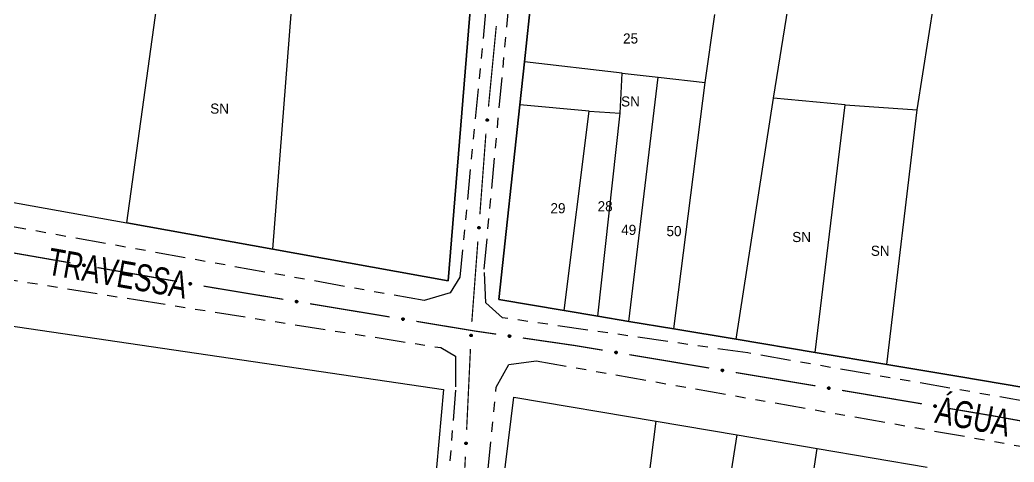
# Model space of a CAD drawing. Extents: x 209193 to 212081, y 4877574 to 4880493.
# Drawn here: x 210953.8 to 211101.3, y 4878915 to 4878980.5 of the extents above; entities that cross this region are included whole.
import ezdxf
from ezdxf.enums import TextEntityAlignment as Align

# ---------------------------------------------------------------- set-up
doc = ezdxf.new("R2010")
doc.units = 0
doc.header["$LTSCALE"] = 1.5
doc.header["$MEASUREMENT"] = 0
doc.linetypes.add('TRACO_25', pattern=[8, 3, -1, 1, -1, 1, -1])
for name, color, linetype in [('CD_MALHA_LOTES', 7, 'CONTINUOUS'), ('RU-QUADRA', 210, 'CONTINUOUS'), ('SV-EIXO-RUA-N-PAV', 6, 'CONTINUOUS'), ('SV-RUA-NAO-PAV', 7, 'CONTINUOUS'), ('SV-TXT-RUA-N-PAV', 7, 'CONTINUOUS'), ('Th_NmrPort', 1, 'CONTINUOUS')]:
    doc.layers.add(name, color=color, linetype=linetype)
doc.styles.add('ARIAL', font='ARIAL.SHX')

msp = doc.modelspace()

# ---------------------------------------------------------------- linework, layer by layer
at = {"layer": 'CD_MALHA_LOTES', "linetype": 'Continuous', "flags": 128}
for points in [[(211026.28061, 4879051.783114), (211017.307454, 4878941.861954)], [(211065.585681, 4878968.90661), (211077.895537, 4879045.246859)], [(211086.918887, 4878967.20396), (211098.672857, 4879041.900069)], [(210969.664203, 4878950.422549), (210976.36743, 4878999.065823)], [(210991.3127, 4878946.532722), (210995.154975, 4878995.981301)], [(211028.628155, 4878974.315029), (211029.685996, 4878984.135041)], [(211055.469936, 4878971.210196), (211056.872118, 4878981.325941)], [(211027.933113, 4878967.904398), (211028.628155, 4878974.315029)], [(211043.15076, 4878972.612378), (211028.628155, 4878974.315029)], [(211042.850293, 4878966.70318), (211043.15076, 4878972.612378)], [(211043.15076, 4878972.612378), (211048.459023, 4878972.011443)], [(211044.132425, 4878935.836162), (211048.459023, 4878972.011443)], [(211048.459023, 4878972.011443), (211055.469936, 4878971.210196)], [(211050.823573, 4878934.719021), (211055.469936, 4878971.210196)], [(211060.064593, 4878933.176159), (211065.585681, 4878968.90661)], [(211076.202206, 4878967.905051), (211065.585681, 4878968.90661)], [(211024.822231, 4878939.060153), (211027.933113, 4878967.904398)], [(211038.243121, 4878967.003648), (211027.933113, 4878967.904398)], [(211071.791646, 4878931.225828), (211076.202206, 4878967.905051)], [(211076.202206, 4878967.905051), (211086.918887, 4878967.20396)], [(211082.39559, 4878929.447821), (211086.918887, 4878967.20396)], [(211034.517914, 4878937.441381), (211038.243121, 4878967.003648)], [(211038.243121, 4878967.003648), (211042.850293, 4878966.70318)], [(211039.536317, 4878936.603519), (211042.850293, 4878966.70318)], [(210937.080041, 4878956.277309), (210969.664203, 4878950.422549)], [(210848.472182, 4878950.441155), (211016.609295, 4878925.762966)], [(210991.3127, 4878946.532722), (210969.664203, 4878950.422549)], [(211017.307454, 4878941.861954), (210991.3127, 4878946.532722)], [(211034.517914, 4878937.441381), (211024.822231, 4878939.060153)], [(211039.536317, 4878936.603519), (211034.517914, 4878937.441381)], [(211044.132425, 4878935.836162), (211039.536317, 4878936.603519)], [(211050.823573, 4878934.719021), (211044.132425, 4878935.836162)], [(211060.064593, 4878933.176159), (211050.823573, 4878934.719021)], [(211071.791646, 4878931.225828), (211060.064593, 4878933.176159)], [(211082.39559, 4878929.447821), (211071.791646, 4878931.225828)], [(211093.081939, 4878927.66365), (211082.39559, 4878929.447821)], [(211102.712718, 4878926.055715), (211093.081939, 4878927.66365)], [(211016.609295, 4878925.762966), (211008.307867, 4878833.261334)], [(211023.369881, 4878894.509162), (211027.055909, 4878924.611728)], [(211027.055909, 4878924.611728), (211048.179025, 4878921.04114)], [(211044.322479, 4878890.730157), (211048.179025, 4878921.04114)], [(211048.179025, 4878921.04114), (211060.219427, 4878919.005867)], [(211055.399146, 4878888.612559), (211060.219427, 4878919.005867)], [(211060.219427, 4878919.005867), (211072.047922, 4878917.006414)], [(211064.684, 4878868.088146), (211072.047922, 4878917.006414)], [(211072.047922, 4878917.006414), (211088.366486, 4878914.247973)]]:
    msp.add_lwpolyline(points, dxfattribs=at)
at = {"layer": 'RU-QUADRA', "linetype": 'Continuous', "flags": 128}
for points in [[(210993.192094, 4879059.245236), (210904.203617, 4879075.201916), (210901.497656, 4879059.248259), (210884.392581, 4878965.696899), (210892.84291, 4878964.225888), (210927.008109, 4878958.087045), (210937.080041, 4878956.277309), (210969.664203, 4878950.422549), (210991.3127, 4878946.532722), (211017.307454, 4878941.861954), (211026.28061, 4879051.783114), (211011.536321, 4879055.108246), (211000.26095, 4879057.651067)], [(210842.575775, 4878867.060007), (210831.60603, 4878868.838885), (210813.817255, 4878883.662864), (210832.791948, 4878952.742609), (210848.472182, 4878950.441155), (211016.609295, 4878925.762966), (211008.307867, 4878833.261334)]]:
    msp.add_lwpolyline(points, close=True, dxfattribs=at)
for points in [[(211129.785115, 4879036.888538), (211098.672857, 4879041.900069), (211077.895537, 4879045.246859), (211065.995359, 4879047.163728), (211057.266289, 4879048.569798), (211048.682017, 4879049.952543), (211036.991173, 4879051.835693), (211033.777445, 4879022.052509), (211031.974966, 4879005.348053), (211031.057703, 4878996.847321), (211029.685996, 4878984.135041), (211028.626397, 4878974.315218), (211027.933113, 4878967.904398), (211024.822231, 4878939.060153), (211034.517914, 4878937.441381), (211039.536317, 4878936.603519), (211044.132425, 4878935.836162), (211050.823573, 4878934.719021), (211060.064593, 4878933.176159), (211071.791646, 4878931.225828), (211082.39559, 4878929.447821), (211093.081939, 4878927.66365), (211102.712718, 4878926.055715)], [(211023.369881, 4878894.509162), (211027.055909, 4878924.611728), (211048.179025, 4878921.04114), (211060.219427, 4878919.005867), (211072.047922, 4878917.006414), (211088.366486, 4878914.247973)]]:
    msp.add_lwpolyline(points, dxfattribs=at)
at = {"layer": 'SV-EIXO-RUA-N-PAV', "const_width": 0.18}
for points in [[(211024.460183, 4878979.594161), (211023.303582, 4878967.65003)], [(211022.923029, 4878963.668225), (211022.026474, 4878951.701764)], [(210949.498815, 4878946.553807), (210961.321243, 4878944.497063)], [(211021.727622, 4878947.712944), (211020.831067, 4878935.746483)], [(210965.262052, 4878943.811482), (210977.08448, 4878941.754739)], [(210981.025289, 4878941.069157), (210982.010492, 4878940.897762)], [(210982.010492, 4878940.897762), (210982.4, 4878940.83)], [(210982.4, 4878940.83), (210992.862735, 4878939.100954)], [(210996.809209, 4878938.44877), (211008.64863, 4878936.492217)], [(211012.595104, 4878935.840032), (211020.488052, 4878934.535663)], [(211020.488052, 4878934.535663), (211021.43, 4878934.38)], [(211021.43, 4878934.38), (211024.443932, 4878933.944202)], [(211028.402761, 4878933.371776), (211035.330712, 4878932.370031)], [(211020.627013, 4878931.751876), (211020.061382, 4878919.765214)], [(211035.330712, 4878932.370031), (211036.23, 4878932.24)], [(211036.23, 4878932.24), (211040.265163, 4878931.564214)], [(211044.210221, 4878930.903518), (211056.045394, 4878928.921431)], [(211059.990452, 4878928.260735), (211068.866832, 4878926.77417)], [(211068.866832, 4878926.77417), (211069.25, 4878926.71)], [(211069.25, 4878926.71), (211071.825144, 4878926.275784)], [(211075.769465, 4878925.610701), (211087.602426, 4878923.61545)], [(211091.546747, 4878922.950366), (211097.463227, 4878921.952741)], [(211097.463227, 4878921.952741), (211098.12151, 4878921.841743)], [(211098.12151, 4878921.841743), (211103.369107, 4878920.894389)], [(211019.872838, 4878915.76966), (211019.495751, 4878907.778552)]]:
    msp.add_lwpolyline(points, dxfattribs=at)
at = {"layer": 'SV-EIXO-RUA-N-PAV'}
for points in [[(211023.234232, 4878965.791743), (211023.265853, 4878965.754432), (211023.2854, 4878965.715898), (211023.292453, 4878965.679067), (211023.290199, 4878965.644895), (211023.283955, 4878965.610195), (211023.269942, 4878965.5766), (211023.246129, 4878965.542757), (211023.208923, 4878965.510774), (211023.168134, 4878965.493345), (211023.132394, 4878965.484498), (211023.096627, 4878965.484797), (211023.063019, 4878965.491427), (211023.028603, 4878965.507137), (211022.994543, 4878965.531604), (211022.963288, 4878965.569794), (211022.944384, 4878965.607703), (211022.938498, 4878965.643507), (211022.939026, 4878965.679463), (211022.945824, 4878965.714813), (211022.95977, 4878965.747712), (211022.984466, 4878965.781961), (211023.022569, 4878965.81231), (211023.060163, 4878965.831596), (211023.095875, 4878965.837984), (211023.131262, 4878965.836667), (211023.166142, 4878965.830828), (211023.2005, 4878965.818147), (211023.234232, 4878965.791743)], [(211021.997556, 4878949.842409), (211022.029981, 4878949.805794), (211022.050361, 4878949.767695), (211022.058213, 4878949.731025), (211022.056703, 4878949.696813), (211022.051216, 4878949.661985), (211022.037936, 4878949.628093), (211022.014865, 4878949.59374), (211021.978364, 4878949.560956), (211021.937963, 4878949.542643), (211021.902425, 4878949.533021), (211021.866659, 4878949.532542), (211021.832915, 4878949.53844), (211021.798166, 4878949.553398), (211021.763581, 4878949.577118), (211021.731503, 4878949.614619), (211021.711779, 4878949.652108), (211021.705115, 4878949.687775), (211021.704861, 4878949.723735), (211021.710889, 4878949.759224), (211021.724117, 4878949.792418), (211021.748062, 4878949.827196), (211021.785495, 4878949.858367), (211021.822661, 4878949.878466), (211021.858225, 4878949.885629), (211021.893633, 4878949.885082), (211021.928632, 4878949.880003), (211021.963257, 4878949.868073), (211021.997556, 4878949.842409)], [(210963.16896, 4878944.28735), (210963.208557, 4878944.316059), (210963.248458, 4878944.332635), (210963.285717, 4878944.336882), (210963.319621, 4878944.332049), (210963.353749, 4878944.323199), (210963.386188, 4878944.306685), (210963.418133, 4878944.28038), (210963.44721, 4878944.240862), (210963.461504, 4878944.198871), (210963.467622, 4878944.162565), (210963.464619, 4878944.126922), (210963.455465, 4878944.093912), (210963.437197, 4878944.060783), (210963.410224, 4878944.028671), (210963.369779, 4878944.000395), (210963.330549, 4878943.984412), (210963.294402, 4878943.981251), (210963.258589, 4878943.984497), (210963.223855, 4878943.99395), (210963.192105, 4878944.010345), (210963.159822, 4878944.03756), (210963.132442, 4878944.077849), (210963.116055, 4878944.116794), (210963.112387, 4878944.152887), (210963.116377, 4878944.188074), (210963.124837, 4878944.222412), (210963.14008, 4878944.255712), (210963.16896, 4878944.28735)], [(210978.932198, 4878941.545026), (210978.971794, 4878941.573734), (210979.011696, 4878941.59031), (210979.048955, 4878941.594557), (210979.082858, 4878941.589725), (210979.116986, 4878941.580874), (210979.149426, 4878941.56436), (210979.18137, 4878941.538056), (210979.210447, 4878941.498537), (210979.224742, 4878941.456546), (210979.230859, 4878941.42024), (210979.227856, 4878941.384597), (210979.218703, 4878941.351588), (210979.200434, 4878941.318459), (210979.173461, 4878941.286346), (210979.133016, 4878941.25807), (210979.093787, 4878941.242087), (210979.05764, 4878941.238926), (210979.021826, 4878941.242172), (210978.987093, 4878941.251625), (210978.955343, 4878941.26802), (210978.92306, 4878941.295236), (210978.89568, 4878941.335525), (210978.879292, 4878941.37447), (210978.875624, 4878941.410562), (210978.879614, 4878941.445749), (210978.888075, 4878941.480087), (210978.903318, 4878941.513387), (210978.932198, 4878941.545026)], [(210994.712162, 4878938.906896), (210994.751514, 4878938.935939), (210994.791274, 4878938.952852), (210994.828496, 4878938.957415), (210994.862439, 4878938.952869), (210994.896641, 4878938.944308), (210994.929219, 4878938.928069), (210994.961385, 4878938.902036), (210994.990795, 4878938.862766), (210995.005445, 4878938.820897), (210995.01187, 4878938.784644), (210995.009169, 4878938.748977), (210995.000295, 4878938.715891), (210994.982308, 4878938.682609), (210994.955608, 4878938.650269), (210994.915404, 4878938.621652), (210994.876311, 4878938.605337), (210994.840192, 4878938.60187), (210994.804352, 4878938.604813), (210994.76954, 4878938.613971), (210994.737652, 4878938.630096), (210994.70514, 4878938.657038), (210994.67742, 4878938.697093), (210994.660703, 4878938.735898), (210994.656729, 4878938.771959), (210994.660421, 4878938.807178), (210994.668591, 4878938.841587), (210994.683551, 4878938.875015), (210994.712162, 4878938.906896)], [(211010.498057, 4878936.298159), (211010.537409, 4878936.327201), (211010.577169, 4878936.344115), (211010.614391, 4878936.348677), (211010.648334, 4878936.344132), (211010.682536, 4878936.335571), (211010.715114, 4878936.319332), (211010.74728, 4878936.293299), (211010.776691, 4878936.254028), (211010.79134, 4878936.212159), (211010.797765, 4878936.175906), (211010.795064, 4878936.14024), (211010.78619, 4878936.107154), (211010.768203, 4878936.073871), (211010.741503, 4878936.041532), (211010.701299, 4878936.012914), (211010.662206, 4878935.996599), (211010.626087, 4878935.993132), (211010.590248, 4878935.996075), (211010.555435, 4878936.005234), (211010.523547, 4878936.021358), (211010.491035, 4878936.0483), (211010.463315, 4878936.088356), (211010.446598, 4878936.127161), (211010.442625, 4878936.163221), (211010.446316, 4878936.19844), (211010.454486, 4878936.232849), (211010.469446, 4878936.266277), (211010.498057, 4878936.298159)], [(211020.838015, 4878933.887985), (211020.871439, 4878933.85228), (211020.892865, 4878933.814758), (211020.901727, 4878933.77832), (211020.901162, 4878933.744078), (211020.896639, 4878933.709113), (211020.884301, 4878933.674866), (211020.862188, 4878933.63989), (211020.826606, 4878933.606109), (211020.786726, 4878933.586688), (211020.751468, 4878933.576088), (211020.715729, 4878933.574621), (211020.681835, 4878933.579584), (211020.646685, 4878933.593576), (211020.611459, 4878933.616332), (211020.578357, 4878933.652933), (211020.557605, 4878933.689862), (211020.549958, 4878933.725332), (211020.548711, 4878933.761271), (211020.553757, 4878933.796912), (211020.566062, 4878933.83046), (211020.589037, 4878933.865886), (211020.625595, 4878933.898079), (211020.662191, 4878933.919197), (211020.697544, 4878933.92734), (211020.732954, 4878933.927771), (211020.768079, 4878933.923661), (211020.803021, 4878933.912692), (211020.838015, 4878933.887985)], [(211026.296898, 4878933.787498), (211026.335656, 4878933.817328), (211026.375066, 4878933.835041), (211026.412189, 4878933.840353), (211026.446217, 4878933.836494), (211026.480584, 4878933.828625), (211026.513483, 4878933.813046), (211026.546168, 4878933.787668), (211026.576365, 4878933.748998), (211026.591856, 4878933.707433), (211026.599012, 4878933.671318), (211026.59703, 4878933.635604), (211026.588826, 4878933.602345), (211026.571514, 4878933.568707), (211026.545472, 4878933.535835), (211026.505854, 4878933.506412), (211026.467098, 4878933.489312), (211026.431056, 4878933.485117), (211026.395164, 4878933.487336), (211026.360174, 4878933.49579), (211026.327968, 4878933.511269), (211026.294918, 4878933.537549), (211026.266396, 4878933.577037), (211026.2489, 4878933.615496), (211026.244199, 4878933.651469), (211026.24718, 4878933.686756), (211026.254653, 4878933.721322), (211026.268936, 4878933.755045), (211026.296898, 4878933.787498)], [(211042.114167, 4878931.366167), (211042.153582, 4878931.395124), (211042.193378, 4878931.411952), (211042.23061, 4878931.416434), (211042.264543, 4878931.411816), (211042.298726, 4878931.403181), (211042.331269, 4878931.386872), (211042.363379, 4878931.36077), (211042.392705, 4878931.321435), (211042.407264, 4878931.279535), (211042.413611, 4878931.243269), (211042.410832, 4878931.207608), (211042.401888, 4878931.174541), (211042.383829, 4878931.141297), (211042.357059, 4878931.109015), (211042.316793, 4878931.080484), (211042.277665, 4878931.064254), (211042.241539, 4878931.060865), (211042.205706, 4878931.063885), (211042.170913, 4878931.073119), (211042.13906, 4878931.089313), (211042.106606, 4878931.116324), (211042.078972, 4878931.156439), (211042.06234, 4878931.19528), (211042.058444, 4878931.231349), (211042.062211, 4878931.266561), (211042.070455, 4878931.300951), (211042.085488, 4878931.334347), (211042.114167, 4878931.366167)], [(211057.894399, 4878928.723384), (211057.933813, 4878928.752342), (211057.973609, 4878928.769169), (211058.010841, 4878928.773651), (211058.044774, 4878928.769033), (211058.078957, 4878928.760398), (211058.111501, 4878928.744089), (211058.14361, 4878928.717987), (211058.172936, 4878928.678653), (211058.187495, 4878928.636752), (211058.193842, 4878928.600486), (211058.191064, 4878928.564825), (211058.182119, 4878928.531758), (211058.16406, 4878928.498514), (211058.13729, 4878928.466233), (211058.097025, 4878928.437702), (211058.057896, 4878928.421472), (211058.02177, 4878928.418082), (211057.985937, 4878928.421102), (211057.951144, 4878928.430336), (211057.919291, 4878928.44653), (211057.886837, 4878928.473541), (211057.859204, 4878928.513657), (211057.842571, 4878928.552498), (211057.838675, 4878928.588566), (211057.842443, 4878928.623778), (211057.850686, 4878928.658168), (211057.865719, 4878928.691564), (211057.894399, 4878928.723384)], [(211073.673927, 4878926.075681), (211073.713374, 4878926.104594), (211073.753189, 4878926.121378), (211073.790425, 4878926.125818), (211073.824353, 4878926.121162), (211073.858527, 4878926.112489), (211073.891052, 4878926.096144), (211073.923133, 4878926.070006), (211073.952415, 4878926.030639), (211073.966927, 4878925.988723), (211073.973234, 4878925.952449), (211073.970416, 4878925.916791), (211073.961434, 4878925.883735), (211073.943338, 4878925.850511), (211073.916533, 4878925.818259), (211073.876235, 4878925.789773), (211073.837089, 4878925.773586), (211073.800959, 4878925.770237), (211073.765129, 4878925.773297), (211073.730347, 4878925.78257), (211073.698512, 4878925.798799), (211073.666088, 4878925.825846), (211073.638499, 4878925.865992), (211073.621909, 4878925.904852), (211073.618054, 4878925.940925), (211073.62186, 4878925.976132), (211073.630142, 4878926.010514), (211073.645212, 4878926.043893), (211073.673927, 4878926.075681)], [(211089.451209, 4878923.415346), (211089.490656, 4878923.44426), (211089.53047, 4878923.461043), (211089.567707, 4878923.465484), (211089.601635, 4878923.460828), (211089.635809, 4878923.452155), (211089.668334, 4878923.435809), (211089.700414, 4878923.409671), (211089.729696, 4878923.370305), (211089.744209, 4878923.328388), (211089.750516, 4878923.292115), (211089.747697, 4878923.256457), (211089.738716, 4878923.2234), (211089.72062, 4878923.190177), (211089.693814, 4878923.157925), (211089.653517, 4878923.129438), (211089.614371, 4878923.113252), (211089.578241, 4878923.109903), (211089.542411, 4878923.112963), (211089.507629, 4878923.122235), (211089.475794, 4878923.138464), (211089.44337, 4878923.165512), (211089.415781, 4878923.205658), (211089.399191, 4878923.244517), (211089.395335, 4878923.28059), (211089.399142, 4878923.315798), (211089.407424, 4878923.350179), (211089.422494, 4878923.383558), (211089.451209, 4878923.415346)], [(211020.083841, 4878917.905769), (211020.117265, 4878917.870064), (211020.13869, 4878917.832542), (211020.147552, 4878917.796104), (211020.146988, 4878917.761863), (211020.142465, 4878917.726897), (211020.130127, 4878917.69265), (211020.108013, 4878917.657674), (211020.072432, 4878917.623894), (211020.032552, 4878917.604472), (211019.997293, 4878917.593872), (211019.961554, 4878917.592405), (211019.92766, 4878917.597368), (211019.892511, 4878917.61136), (211019.857284, 4878917.634116), (211019.824183, 4878917.670717), (211019.80343, 4878917.707646), (211019.795784, 4878917.743116), (211019.794536, 4878917.779055), (211019.799582, 4878917.814697), (211019.811887, 4878917.848244), (211019.834862, 4878917.88367), (211019.87142, 4878917.915863), (211019.908017, 4878917.936981), (211019.94337, 4878917.945124), (211019.978779, 4878917.945555), (211020.013905, 4878917.941445), (211020.048846, 4878917.930476), (211020.083841, 4878917.905769)]]:
    msp.add_lwpolyline(points, close=True, dxfattribs=at)
for points in [[(211022.945824, 4878965.714813), (211022.944384, 4878965.607703)], [(211022.953012, 4878965.726881), (211022.953968, 4878965.595182)], [(211022.95977, 4878965.747712), (211022.963288, 4878965.569794)], [(211022.973956, 4878965.759126), (211022.979201, 4878965.558466)], [(211022.984466, 4878965.781961), (211022.994543, 4878965.531604)], [(211023.00467, 4878965.793166), (211023.011357, 4878965.52245)], [(211023.022569, 4878965.81231), (211023.028603, 4878965.507137)], [(211023.040159, 4878965.819889), (211023.045223, 4878965.504091)], [(211023.060163, 4878965.831596), (211023.063019, 4878965.491427)], [(211023.076919, 4878965.83141), (211023.079615, 4878965.491164)], [(211023.095875, 4878965.837984), (211023.096627, 4878965.484797)], [(211023.112889, 4878965.834781), (211023.112079, 4878965.48665)], [(211023.131262, 4878965.836667), (211023.132394, 4878965.484498)], [(211023.149428, 4878965.829872), (211023.152518, 4878965.493701)], [(211023.166142, 4878965.830828), (211023.168134, 4878965.493345)], [(211023.182724, 4878965.819793), (211023.189409, 4878965.50658)], [(211023.2005, 4878965.818147), (211023.208923, 4878965.510774)], [(211023.215495, 4878965.804282), (211023.225994, 4878965.530455)], [(211023.234232, 4878965.791743), (211023.246129, 4878965.542757)], [(211023.25063, 4878965.770719), (211023.258329, 4878965.56708)], [(211023.265853, 4878965.754432), (211023.269942, 4878965.5766)], [(211023.277091, 4878965.732514), (211023.27682, 4878965.602304)], [(211023.2854, 4878965.715898), (211023.283955, 4878965.610195)], [(211021.710889, 4878949.759224), (211021.711779, 4878949.652108)], [(211021.717813, 4878949.771446), (211021.721633, 4878949.639798)], [(211021.724117, 4878949.792418), (211021.731503, 4878949.614619)], [(211021.73805, 4878949.804138), (211021.747659, 4878949.60364)], [(211021.748062, 4878949.827196), (211021.763581, 4878949.577118)], [(211021.768017, 4878949.838838), (211021.780591, 4878949.568332)], [(211021.785495, 4878949.858367), (211021.798166, 4878949.553398)], [(211021.802917, 4878949.866327), (211021.814848, 4878949.550714)], [(211021.822661, 4878949.878466), (211021.832915, 4878949.53844)], [(211021.839417, 4878949.878644), (211021.849512, 4878949.538538)], [(211021.858225, 4878949.885629), (211021.866659, 4878949.532542)], [(211021.875305, 4878949.882797), (211021.882067, 4878949.534731)], [(211021.893633, 4878949.885082), (211021.902425, 4878949.533021)], [(211021.911942, 4878949.878684), (211021.922344, 4878949.54266)], [(211021.928632, 4878949.880003), (211021.937963, 4878949.542643)], [(211021.94545, 4878949.869332), (211021.958945, 4878949.556338)], [(211021.963257, 4878949.868073), (211021.978364, 4878949.560956)], [(211021.97855, 4878949.854537), (211021.995002, 4878949.581003)], [(211021.997556, 4878949.842409), (211022.014865, 4878949.59374)], [(211022.014407, 4878949.821747), (211022.026533, 4878949.618323)], [(211022.029981, 4878949.805794), (211022.037936, 4878949.628093)], [(211022.041692, 4878949.784125), (211022.044254, 4878949.65394)], [(211022.050361, 4878949.767695), (211022.051216, 4878949.661985)], [(210963.112387, 4878944.152887), (210963.464619, 4878944.126922)], [(210963.116055, 4878944.116794), (210963.455465, 4878944.093912)], [(210963.116377, 4878944.188074), (210963.467622, 4878944.162565)], [(210963.116867, 4878944.16961), (210963.46394, 4878944.14247)], [(210963.117508, 4878944.133488), (210963.456983, 4878944.11044)], [(210963.124526, 4878944.205673), (210963.459968, 4878944.183327)], [(210963.124837, 4878944.222412), (210963.461504, 4878944.198871)], [(210963.126215, 4878944.095963), (210963.441492, 4878944.077125)], [(210963.132442, 4878944.077849), (210963.437197, 4878944.060783)], [(210963.137095, 4878944.238112), (210963.449916, 4878944.221086)], [(210963.14008, 4878944.255712), (210963.44721, 4878944.240862)], [(210963.150177, 4878944.058554), (210963.420623, 4878944.044745)], [(210963.15504, 4878944.269616), (210963.428877, 4878944.259372)], [(210963.159822, 4878944.03756), (210963.410224, 4878944.028671)], [(210963.16896, 4878944.28735), (210963.418133, 4878944.28038)], [(210963.181797, 4878944.025353), (210963.382279, 4878944.015405)], [(210963.191164, 4878944.302112), (210963.394802, 4878944.294385)], [(210963.192105, 4878944.010345), (210963.369779, 4878944.000395)], [(210963.208557, 4878944.316059), (210963.386188, 4878944.306685)], [(210963.212365, 4878944.00203), (210963.343759, 4878943.993021)], [(210963.223855, 4878943.99395), (210963.330549, 4878943.984412)], [(210963.231262, 4878944.325606), (210963.361078, 4878944.315487)], [(210963.248458, 4878944.332635), (210963.353749, 4878944.323199)], [(210978.875624, 4878941.410562), (210979.227856, 4878941.384597)], [(210978.879292, 4878941.37447), (210979.218703, 4878941.351588)], [(210978.879614, 4878941.445749), (210979.230859, 4878941.42024)], [(210978.880105, 4878941.427285), (210979.227178, 4878941.400146)], [(210978.880746, 4878941.391163), (210979.22022, 4878941.368116)], [(210978.887764, 4878941.463348), (210979.223205, 4878941.441002)], [(210978.888075, 4878941.480087), (210979.224742, 4878941.456546)], [(210978.889453, 4878941.353638), (210979.204729, 4878941.3348)], [(210978.89568, 4878941.335525), (210979.200434, 4878941.318459)], [(210978.900332, 4878941.495787), (210979.213154, 4878941.478761)], [(210978.903318, 4878941.513387), (210979.210447, 4878941.498537)], [(210978.913415, 4878941.316229), (210979.183861, 4878941.30242)], [(210978.918278, 4878941.527291), (210979.192114, 4878941.517047)], [(210978.92306, 4878941.295236), (210979.173461, 4878941.286346)], [(210978.932198, 4878941.545026), (210979.18137, 4878941.538056)], [(210978.945034, 4878941.283028), (210979.145516, 4878941.27308)], [(210978.954401, 4878941.559787), (210979.15804, 4878941.55206)], [(210978.955343, 4878941.26802), (210979.133016, 4878941.25807)], [(210978.971794, 4878941.573734), (210979.149426, 4878941.56436)], [(210978.975602, 4878941.259705), (210979.106997, 4878941.250696)], [(210978.987093, 4878941.251625), (210979.093787, 4878941.242087)], [(210978.994499, 4878941.583281), (210979.124316, 4878941.573162)], [(210979.011696, 4878941.59031), (210979.116986, 4878941.580874)], [(210994.656729, 4878938.771959), (210995.009169, 4878938.748977)], [(210994.660421, 4878938.807178), (210995.01187, 4878938.784644)], [(210994.660703, 4878938.735898), (210995.000295, 4878938.715891)], [(210994.661068, 4878938.788719), (210995.008358, 4878938.764519)], [(210994.662015, 4878938.752604), (210995.001673, 4878938.732432)], [(210994.668421, 4878938.824846), (210995.00404, 4878938.805341)], [(210994.668591, 4878938.841587), (210995.005445, 4878938.820897)], [(210994.671039, 4878938.715154), (210994.986464, 4878938.698986)], [(210994.67742, 4878938.697093), (210994.982308, 4878938.682609)], [(210994.680715, 4878938.85739), (210994.99367, 4878938.843013)], [(210994.683551, 4878938.875015), (210994.990795, 4878938.862766)], [(210994.695318, 4878938.677949), (210994.965871, 4878938.666431)], [(210994.698393, 4878938.889044), (210994.972306, 4878938.88112)], [(210994.70514, 4878938.657038), (210994.955608, 4878938.650269)], [(210994.712162, 4878938.906896), (210994.961385, 4878938.902036)], [(210994.727217, 4878938.645017), (210994.927776, 4878938.636767)], [(210994.73424, 4878938.921845), (210994.937937, 4878938.915843)], [(210994.737652, 4878938.630096), (210994.915404, 4878938.621652)], [(210994.751514, 4878938.935939), (210994.929219, 4878938.928069)], [(210994.757981, 4878938.621953), (210994.889447, 4878938.614058)], [(210994.76954, 4878938.613971), (210994.876311, 4878938.605337)], [(210994.774138, 4878938.945678), (210994.904035, 4878938.936659)], [(210994.791274, 4878938.952852), (210994.896641, 4878938.944308)], [(211010.446316, 4878936.19844), (211010.797765, 4878936.175906)], [(211010.454317, 4878936.216108), (211010.789935, 4878936.196603)], [(211010.454486, 4878936.232849), (211010.79134, 4878936.212159)], [(211010.46661, 4878936.248652), (211010.779565, 4878936.234276)], [(211010.469446, 4878936.266277), (211010.776691, 4878936.254028)], [(211010.484288, 4878936.280306), (211010.758201, 4878936.272382)], [(211010.498057, 4878936.298159), (211010.74728, 4878936.293299)], [(211010.520135, 4878936.313107), (211010.723832, 4878936.307105)], [(211010.537409, 4878936.327201), (211010.715114, 4878936.319332)], [(211010.560033, 4878936.33694), (211010.68993, 4878936.327921)], [(211010.577169, 4878936.344115), (211010.682536, 4878936.335571)], [(211010.442625, 4878936.163221), (211010.795064, 4878936.14024)], [(211010.446598, 4878936.127161), (211010.78619, 4878936.107154)], [(211010.446963, 4878936.179981), (211010.794254, 4878936.155782)], [(211010.44791, 4878936.143866), (211010.787568, 4878936.123694)], [(211010.456935, 4878936.106416), (211010.77236, 4878936.090248)], [(211010.463315, 4878936.088356), (211010.768203, 4878936.073871)], [(211010.481213, 4878936.069211), (211010.751766, 4878936.057693)], [(211010.491035, 4878936.0483), (211010.741503, 4878936.041532)], [(211010.513112, 4878936.036279), (211010.713671, 4878936.02803)], [(211010.523547, 4878936.021358), (211010.701299, 4878936.012914)], [(211010.543877, 4878936.013215), (211010.675343, 4878936.00532)], [(211010.555435, 4878936.005234), (211010.662206, 4878935.996599)], [(211020.553757, 4878933.796912), (211020.557605, 4878933.689862)], [(211020.560339, 4878933.809321), (211020.567795, 4878933.677829)], [(211020.566062, 4878933.83046), (211020.578357, 4878933.652933)], [(211020.579666, 4878933.84256), (211020.59481, 4878933.642403)], [(211020.589037, 4878933.865886), (211020.611459, 4878933.616332)], [(211020.608663, 4878933.878075), (211020.628705, 4878933.608019)], [(211020.625595, 4878933.898079), (211020.646685, 4878933.593576)], [(211020.64279, 4878933.906517), (211020.663435, 4878933.591354)], [(211020.662191, 4878933.919197), (211020.681835, 4878933.579584)], [(211020.678936, 4878933.919838), (211020.698423, 4878933.58014)], [(211020.697544, 4878933.92734), (211020.715729, 4878933.574621)], [(211020.714696, 4878933.924981), (211020.731071, 4878933.577234)], [(211020.732954, 4878933.927771), (211020.751468, 4878933.576088)], [(211020.751432, 4878933.921881), (211020.771113, 4878933.586273)], [(211020.768079, 4878933.923661), (211020.786726, 4878933.586688)], [(211020.785186, 4878933.913458), (211020.807323, 4878933.600956)], [(211020.803021, 4878933.912692), (211020.826606, 4878933.606109)], [(211020.818682, 4878933.899583), (211020.842684, 4878933.626609)], [(211020.838015, 4878933.887985), (211020.862188, 4878933.63989)], [(211020.855431, 4878933.867796), (211020.873172, 4878933.664785)], [(211020.871439, 4878933.85228), (211020.884301, 4878933.674866)], [(211020.883745, 4878933.830943), (211020.889902, 4878933.700879)], [(211020.892865, 4878933.814758), (211020.896639, 4878933.709113)], [(211026.244199, 4878933.651469), (211026.59703, 4878933.635604)], [(211026.24718, 4878933.686756), (211026.599012, 4878933.671318)], [(211026.248199, 4878933.668314), (211026.595907, 4878933.651126)], [(211026.2489, 4878933.615496), (211026.588826, 4878933.602345)], [(211026.249874, 4878933.632225), (211026.58987, 4878933.61891)], [(211026.254653, 4878933.721322), (211026.591856, 4878933.707433)], [(211026.254822, 4878933.704582), (211026.590766, 4878933.691852)], [(211026.259652, 4878933.594965), (211026.575339, 4878933.585165)], [(211026.266396, 4878933.577037), (211026.571514, 4878933.568707)], [(211026.266456, 4878933.737367), (211026.579637, 4878933.729308)], [(211026.268936, 4878933.755045), (211026.576365, 4878933.748998)], [(211026.283492, 4878933.769372), (211026.557509, 4878933.766975)], [(211026.284676, 4878933.558257), (211026.555407, 4878933.5522)], [(211026.294918, 4878933.537549), (211026.545472, 4878933.535835)], [(211026.296898, 4878933.787498), (211026.546168, 4878933.787668)], [(211026.317234, 4878933.525975), (211026.517918, 4878933.521774)], [(211026.31867, 4878933.802889), (211026.522446, 4878933.800998)], [(211026.327968, 4878933.511269), (211026.505854, 4878933.506412)], [(211026.335656, 4878933.817328), (211026.513483, 4878933.813046)], [(211026.348457, 4878933.503537), (211026.480056, 4878933.498296)], [(211026.358078, 4878933.827522), (211026.488131, 4878933.821126)], [(211026.360174, 4878933.49579), (211026.467098, 4878933.489312)], [(211026.375066, 4878933.835041), (211026.480584, 4878933.828625)], [(211042.058444, 4878931.231349), (211042.410832, 4878931.207608)], [(211042.062211, 4878931.266561), (211042.413611, 4878931.243269)], [(211042.06234, 4878931.19528), (211042.401888, 4878931.174541)], [(211042.062818, 4878931.2481), (211042.410056, 4878931.223151)], [(211042.063687, 4878931.211983), (211042.403301, 4878931.191078)], [(211042.07025, 4878931.284211), (211042.405826, 4878931.263982)], [(211042.070455, 4878931.300951), (211042.407264, 4878931.279535)], [(211042.072631, 4878931.174513), (211042.38802, 4878931.157666)], [(211042.078972, 4878931.156439), (211042.383829, 4878931.141297)], [(211042.082613, 4878931.316728), (211042.395536, 4878931.301677)], [(211042.085488, 4878931.334347), (211042.392705, 4878931.321435)], [(211042.096829, 4878931.137256), (211042.367357, 4878931.125155)], [(211042.10036, 4878931.348344), (211042.374255, 4878931.339829)], [(211042.106606, 4878931.116324), (211042.357059, 4878931.109015)], [(211042.114167, 4878931.366167), (211042.363379, 4878931.36077)], [(211042.128657, 4878931.104255), (211042.329198, 4878931.095573)], [(211042.136278, 4878931.381068), (211042.339961, 4878931.374627)], [(211042.13906, 4878931.089313), (211042.316793, 4878931.080484)], [(211042.153582, 4878931.395124), (211042.331269, 4878931.386872)], [(211042.159372, 4878931.081126), (211042.290821, 4878931.072947)], [(211042.170913, 4878931.073119), (211042.277665, 4878931.064254)], [(211042.176226, 4878931.404815), (211042.306104, 4878931.395516)], [(211042.193378, 4878931.411952), (211042.298726, 4878931.403181)], [(211057.838675, 4878928.588566), (211058.191064, 4878928.564825)], [(211057.842443, 4878928.623778), (211058.193842, 4878928.600486)], [(211057.842571, 4878928.552498), (211058.182119, 4878928.531758)], [(211057.84305, 4878928.605317), (211058.190287, 4878928.580369)], [(211057.843919, 4878928.5692), (211058.183532, 4878928.548295)], [(211057.850481, 4878928.641428), (211058.186057, 4878928.621199)], [(211057.850686, 4878928.658168), (211058.187495, 4878928.636752)], [(211057.852862, 4878928.531731), (211058.168252, 4878928.514883)], [(211057.859204, 4878928.513657), (211058.16406, 4878928.498514)], [(211057.862844, 4878928.673946), (211058.175768, 4878928.658894)], [(211057.865719, 4878928.691564), (211058.172936, 4878928.678653)], [(211057.87706, 4878928.494474), (211058.147588, 4878928.482372)], [(211057.880591, 4878928.705562), (211058.154487, 4878928.697046)], [(211057.886837, 4878928.473541), (211058.13729, 4878928.466233)], [(211057.894399, 4878928.723384), (211058.14361, 4878928.717987)], [(211057.908889, 4878928.461473), (211058.109429, 4878928.452791)], [(211057.916509, 4878928.738285), (211058.120192, 4878928.731844)], [(211057.919291, 4878928.44653), (211058.097025, 4878928.437702)], [(211057.933813, 4878928.752342), (211058.111501, 4878928.744089)], [(211057.939603, 4878928.438343), (211058.071052, 4878928.430164)], [(211057.951144, 4878928.430336), (211058.057896, 4878928.421472)], [(211057.956458, 4878928.762032), (211058.086335, 4878928.752733)], [(211057.973609, 4878928.769169), (211058.078957, 4878928.760398)], [(211073.618054, 4878925.940925), (211073.970416, 4878925.916791)], [(211073.62186, 4878925.976132), (211073.973234, 4878925.952449)], [(211073.621909, 4878925.904852), (211073.961434, 4878925.883735)], [(211073.622447, 4878925.957671), (211073.969656, 4878925.932336)], [(211073.623276, 4878925.921553), (211073.962866, 4878925.90027)], [(211073.629918, 4878925.993773), (211073.965472, 4878925.973171)], [(211073.630142, 4878926.010514), (211073.966927, 4878925.988723)], [(211073.632178, 4878925.884073), (211073.947548, 4878925.866875)], [(211073.638499, 4878925.865992), (211073.943338, 4878925.850511)], [(211073.642318, 4878926.026277), (211073.955224, 4878926.010878)], [(211073.645212, 4878926.043893), (211073.952415, 4878926.030639)], [(211073.6601, 4878926.057873), (211073.933986, 4878926.049054)], [(211073.673927, 4878926.075681), (211073.923133, 4878926.070006)], [(211073.696054, 4878926.090557), (211073.89973, 4878926.083889)], [(211073.713374, 4878926.104594), (211073.891052, 4878926.096144)], [(211073.736029, 4878926.11426), (211073.865896, 4878926.104816)], [(211073.753189, 4878926.121378), (211073.858527, 4878926.112489)], [(211073.656334, 4878925.846789), (211073.926848, 4878925.834387)], [(211073.666088, 4878925.825846), (211073.916533, 4878925.818259)], [(211073.688126, 4878925.813753), (211073.888657, 4878925.804848)], [(211073.698512, 4878925.798799), (211073.876235, 4878925.789773)], [(211073.718815, 4878925.790589), (211073.850254, 4878925.782264)], [(211073.730347, 4878925.78257), (211073.837089, 4878925.773586)], [(211089.395335, 4878923.28059), (211089.747697, 4878923.256457)], [(211089.399142, 4878923.315798), (211089.750516, 4878923.292115)], [(211089.399191, 4878923.244517), (211089.738716, 4878923.2234)], [(211089.399729, 4878923.297337), (211089.746938, 4878923.272002)], [(211089.400558, 4878923.261218), (211089.740147, 4878923.239936)], [(211089.4072, 4878923.333439), (211089.742753, 4878923.312837)], [(211089.407424, 4878923.350179), (211089.744209, 4878923.328388)], [(211089.409459, 4878923.223739), (211089.72483, 4878923.20654)], [(211089.415781, 4878923.205658), (211089.72062, 4878923.190177)], [(211089.4196, 4878923.365943), (211089.732506, 4878923.350543)], [(211089.422494, 4878923.383558), (211089.729696, 4878923.370305)], [(211089.433616, 4878923.186455), (211089.70413, 4878923.174052)], [(211089.437381, 4878923.397539), (211089.711267, 4878923.388719)], [(211089.44337, 4878923.165512), (211089.693814, 4878923.157925)], [(211089.451209, 4878923.415346), (211089.700414, 4878923.409671)], [(211089.465408, 4878923.153419), (211089.665939, 4878923.144514)], [(211089.473336, 4878923.430222), (211089.677012, 4878923.423555)], [(211089.475794, 4878923.138464), (211089.653517, 4878923.129438)], [(211089.490656, 4878923.44426), (211089.668334, 4878923.435809)], [(211089.496096, 4878923.130255), (211089.627536, 4878923.121929)], [(211089.507629, 4878923.122235), (211089.614371, 4878923.113252)], [(211089.513311, 4878923.453925), (211089.643178, 4878923.444481)], [(211089.53047, 4878923.461043), (211089.635809, 4878923.452155)], [(211019.799582, 4878917.814697), (211019.80343, 4878917.707646)], [(211019.806165, 4878917.827105), (211019.81362, 4878917.695613)], [(211019.811887, 4878917.848244), (211019.824183, 4878917.670717)], [(211019.825492, 4878917.860344), (211019.840635, 4878917.660188)], [(211019.834862, 4878917.88367), (211019.857284, 4878917.634116)], [(211019.854488, 4878917.895859), (211019.87453, 4878917.625803)], [(211019.87142, 4878917.915863), (211019.892511, 4878917.61136)], [(211019.888616, 4878917.924302), (211019.909261, 4878917.609138)], [(211019.908017, 4878917.936981), (211019.92766, 4878917.597368)], [(211019.924761, 4878917.937622), (211019.944249, 4878917.597925)], [(211019.94337, 4878917.945124), (211019.961554, 4878917.592405)], [(211019.960521, 4878917.942765), (211019.976896, 4878917.595018)], [(211019.978779, 4878917.945555), (211019.997293, 4878917.593872)], [(211019.997258, 4878917.939665), (211020.016938, 4878917.604057)], [(211020.013905, 4878917.941445), (211020.032552, 4878917.604472)], [(211020.031011, 4878917.931243), (211020.053148, 4878917.618741)], [(211020.048846, 4878917.930476), (211020.072432, 4878917.623894)], [(211020.064508, 4878917.917368), (211020.08851, 4878917.644393)], [(211020.083841, 4878917.905769), (211020.108013, 4878917.657674)], [(211020.101257, 4878917.88558), (211020.118998, 4878917.682569)], [(211020.117265, 4878917.870064), (211020.130127, 4878917.69265)], [(211020.129571, 4878917.848727), (211020.135728, 4878917.718663)], [(211020.13869, 4878917.832542), (211020.142465, 4878917.726897)]]:
    msp.add_lwpolyline(points, dxfattribs=at)
at = {"layer": 'SV-RUA-NAO-PAV', "linetype": 'TRACO_25'}
for points in [[(211028.774609, 4879059.244063, 7.572416), (211029.209543, 4879058.540891, 7.572416), (211029.87, 4879053.91, 7.572416), (211019.06, 4878942.37, 8.343551), (211017.61, 4878940.04, 8.37524), (211013.74, 4878938.91, 8.438622), (210946.95, 4878950.88, 6.864663), (210855.35, 4878965.91, 4.181539), (210854.17, 4878957.67, 3.97027), (210970.91, 4878939.06, 7.276639), (211016.23, 4878931.94, 8.459748), (211018.43, 4878930.66, 8.502003), (211018.42, 4878925.65, 8.533693), (211011.05, 4878834.57, 9.241446)], [(211164.18, 4879035.84, 10.77315), (211166.07, 4879034.39, 10.77315), (211167.34, 4879030.12, 10.614698), (211158.63, 4878981.01, 11.459777), (211149.01, 4878921.78, 11.237944), (211146.77, 4878918.7, 11.19569), (211143.08, 4878917.72, 10.931602), (211139.06, 4878917.71, 10.815405), (211061.8, 4878931.15, 9.009049), (211025.37, 4878936.37, 8.744963), (211022.9, 4878938.6, 8.702708), (211022.67, 4878943.59, 8.470312), (211033.09, 4879055.17, 7.678051), (211034.23, 4879057.37, 7.678051), (211036.75, 4879059.09, 7.572416)], [(211210.86, 4878797.67, 12.41049), (211207.87, 4878794.96, 12.368237), (211203.47, 4878795.48, 12.357673), (211086.32, 4878818.1, 10.25554), (211019.13, 4878831.08, 9.262573), (211016.85, 4878832.35, 9.209756), (211015.72, 4878836.39, 9.146375), (211020.941509, 4878890.090104, 8.818907), (211023.216463, 4878913.486655, 8.818907), (211024.44, 4878926.07, 8.818907), (211026.3, 4878929.45, 8.787216), (211030.4, 4878929.98, 8.766089), (211102.86, 4878917.24, 10.023144), (211159.07, 4878907.27, 11.237944)]]:
    msp.add_polyline3d(points, dxfattribs=at)

# ---------------------------------------------------------------- texts
at = {"layer": 'SV-TXT-RUA-N-PAV', "style": 'ARIAL', "width": 0.7}
for s, rotation, p in [('TRAVESSA', 350, (210957.670449, 4878942.813843)), ('ÁGUA', 349, (211089.39044, 4878920.842659))]:
    msp.add_text(s, height=4, rotation=rotation, dxfattribs=at).set_placement(p)
at = {"layer": 'Th_NmrPort', "color": 1}
for s, p in [('25', (211043.269791, 4878977.756225)), ('SN', (211042.978273, 4878968.427662)), ('SN', (210982.018228, 4878967.361201)), ('29', (211032.499406, 4878952.603586)), ('28', (211039.495828, 4878952.895103)), ('49', (211042.994039, 4878949.396892)), ('50', (211049.711942, 4878949.211245)), ('SN', (211068.369068, 4878948.336693)), ('SN', (211080.029772, 4878946.29607))]:
    msp.add_text(s, height=1.5, dxfattribs=at).set_placement(p, align=Align.MIDDLE_LEFT)

doc.saveas('drawing.dxf')
